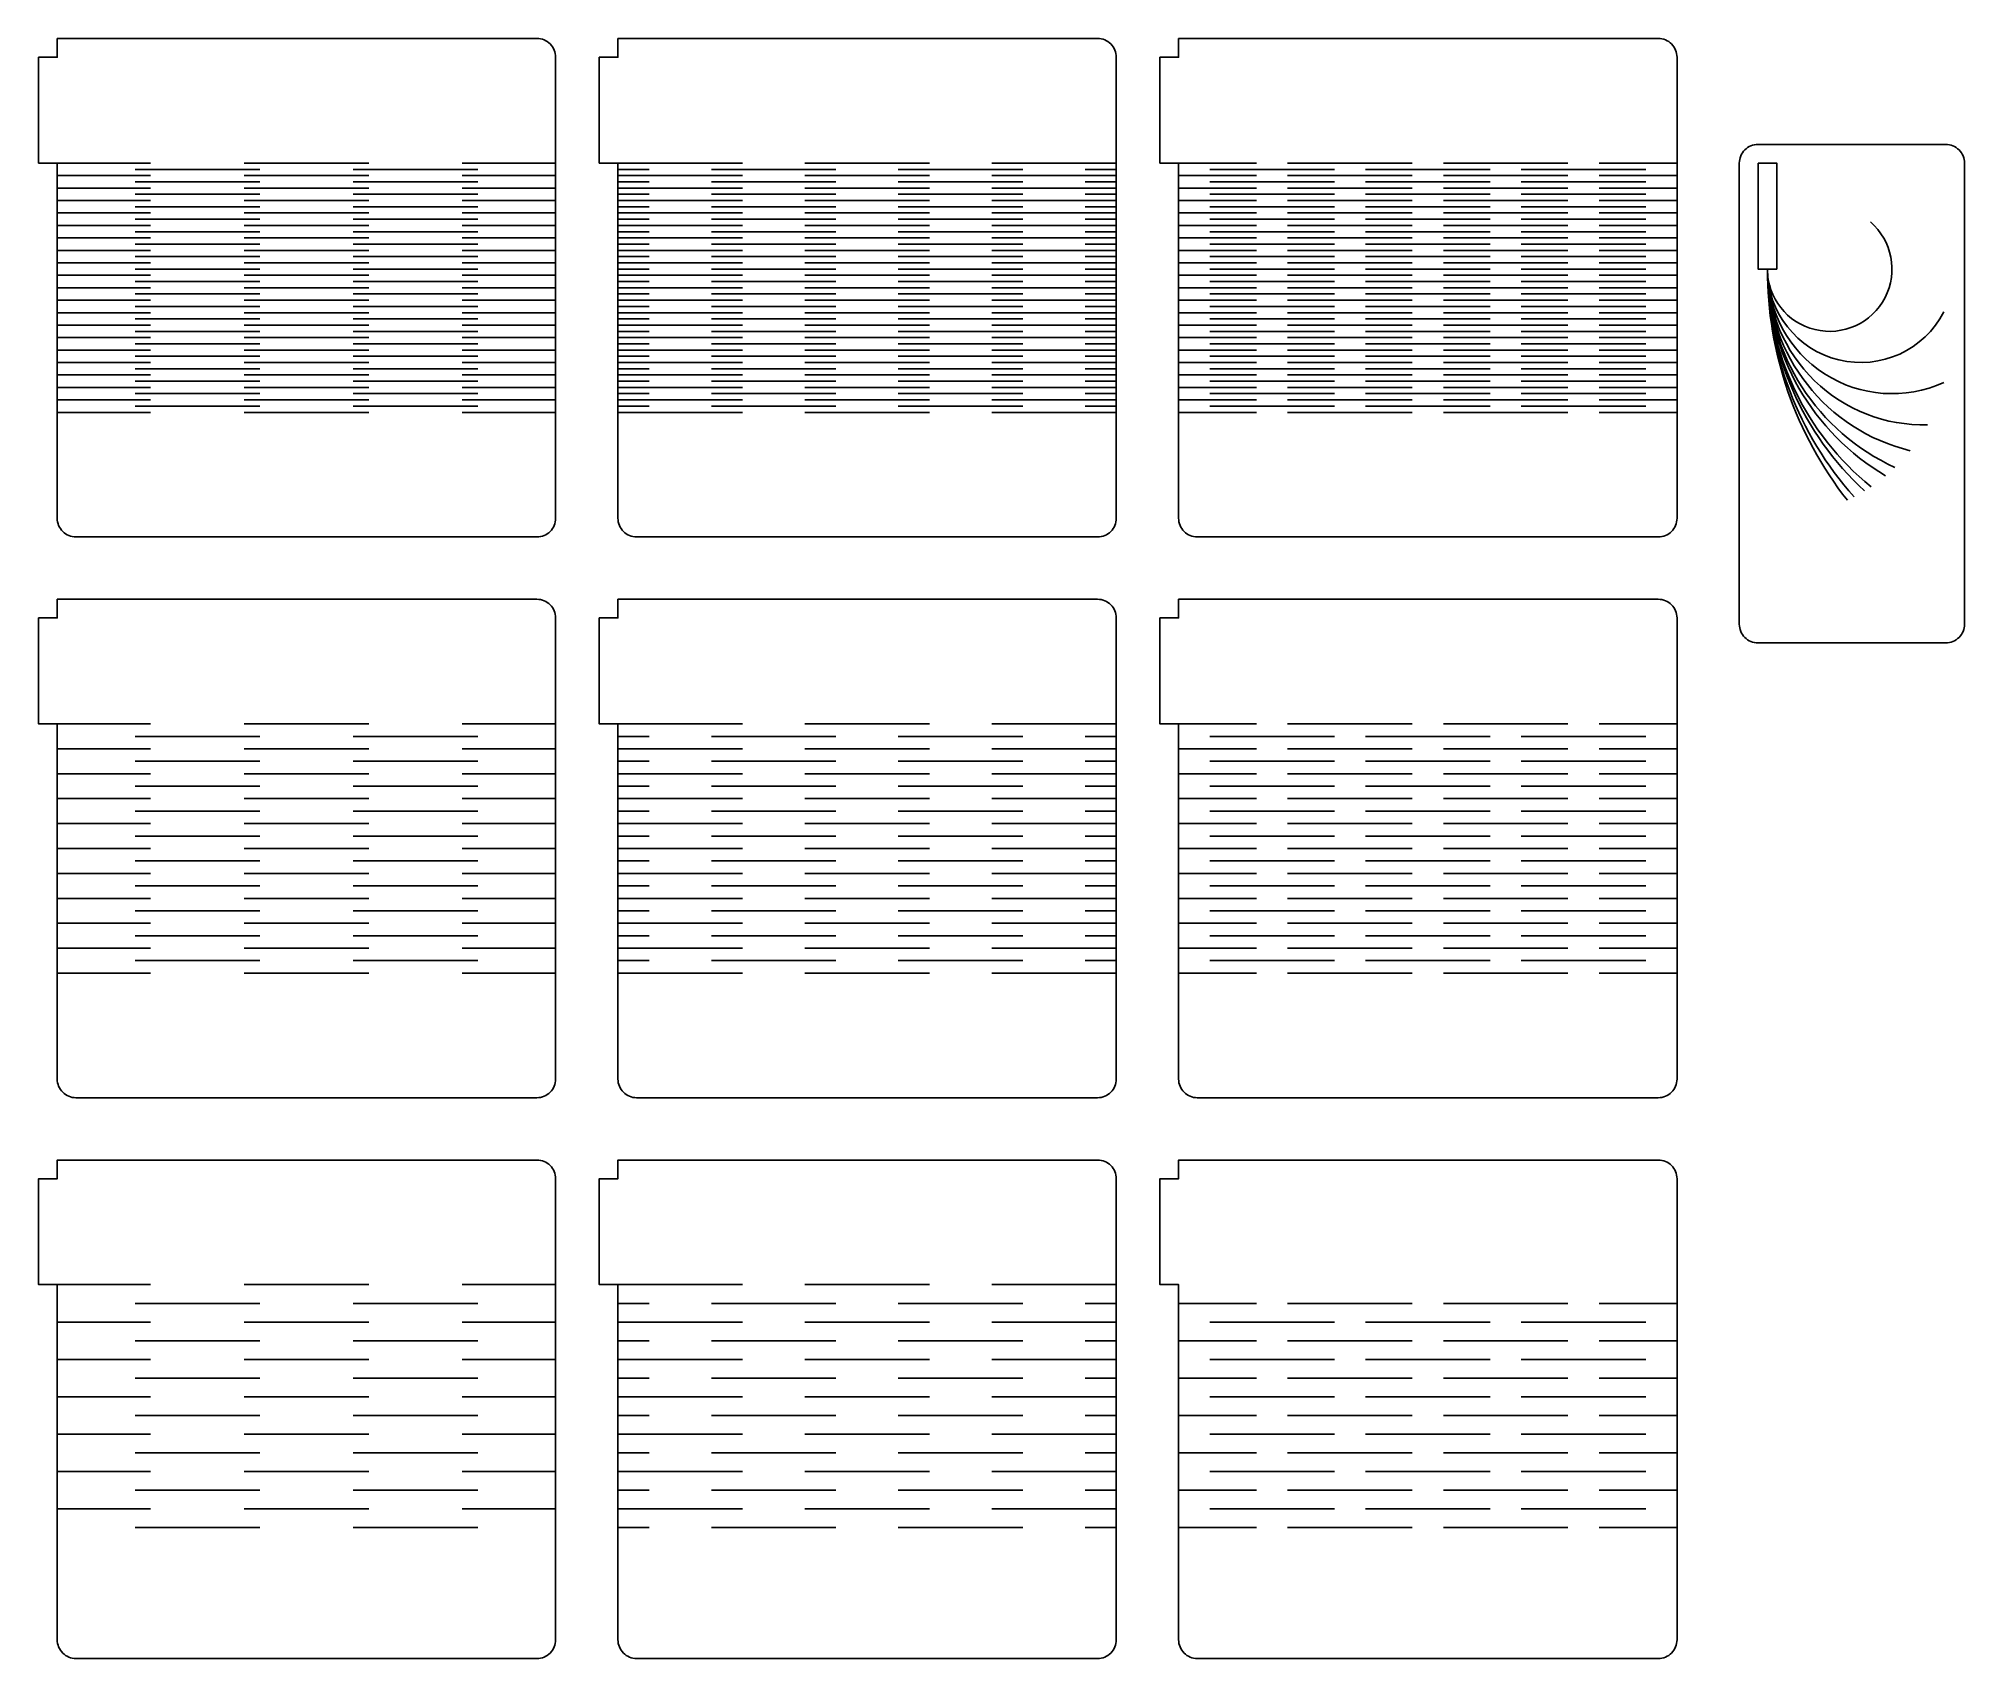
# Model space of a CAD drawing. Header units: millimetres. Extents: x -3 to 306, y 0 to 260.
import ezdxf

# ---------------------------------------------------------------- set-up
doc = ezdxf.new("R2010")
doc.units = ezdxf.units.MM
for name, color, linetype in [('CUT', 10, 'Continuous'), ('ENGRAVE_1', 30, 'Continuous'), ('ENGRAVE_2', 50, 'Continuous')]:
    doc.layers.add(name, color=color, linetype=linetype)

msp = doc.modelspace()

# ---------------------------------------------------------------- linework, layer by layer
at = {"layer": 'CUT'}
for p, q in [((30, 240), (50, 240)), ((30, 238), (50, 238)), ((30, 236), (50, 236)), ((30, 234), (50, 234)), ((30, 232), (50, 232)), ((30, 230), (50, 230)), ((30, 228), (50, 228)), ((30, 226), (50, 226)), ((30, 224), (50, 224)), ((30, 222), (50, 222)), ((30, 220), (50, 220)), ((30, 218), (50, 218)), ((30, 216), (50, 216)), ((30, 214), (50, 214)), ((30, 212), (50, 212)), ((30, 210), (50, 210)), ((30, 208), (50, 208)), ((30, 206), (50, 206)), ((30, 204), (50, 204)), ((30, 202), (50, 202)), ((30, 200), (50, 200)), ((30, 150), (50, 150)), ((30, 146), (50, 146)), ((30, 142), (50, 142)), ((30, 138), (50, 138)), ((30, 134), (50, 134)), ((30, 130), (50, 130)), ((30, 126), (50, 126)), ((30, 122), (50, 122)), ((30, 118), (50, 118)), ((30, 114), (50, 114)), ((30, 110), (50, 110)), ((30, 60), (50, 60)), ((30, 54), (50, 54)), ((30, 48), (50, 48)), ((30, 42), (50, 42)), ((30, 36), (50, 36)), ((30, 30), (50, 30)), ((30, 24), (50, 24))]:
    msp.add_line(p, q, dxfattribs=at)
for points in [[(3, 180), (77, 180, 0.414214), (80, 183), (80, 257, 0.414214), (77, 260), (0, 260), (0, 257), (-3, 257), (-3, 240), (0, 240), (0, 183, 0.414214)], [(93, 180), (167, 180, 0.414214), (170, 183), (170, 257, 0.414214), (167, 260), (90, 260), (90, 257), (87, 257), (87, 240), (90, 240), (90, 183, 0.414214)], [(183, 180), (257, 180, 0.414214), (260, 183), (260, 257, 0.414214), (257, 260), (180, 260), (180, 257), (177, 257), (177, 240), (180, 240), (180, 183, 0.414214)], [(270, 240), (270, 166, 0.414214), (273, 163), (303.14, 163, 0.414214), (306.14, 166), (306.14, 240, 0.414214), (303.14, 243), (273, 243, 0.414214), (270, 240), (270, 240)], [(3, 90), (77, 90, 0.414214), (80, 93), (80, 167, 0.414214), (77, 170), (0, 170), (0, 167), (-3, 167), (-3, 150), (0, 150), (0, 93, 0.414214)], [(93, 90), (167, 90, 0.414214), (170, 93), (170, 167, 0.414214), (167, 170), (90, 170), (90, 167), (87, 167), (87, 150), (90, 150), (90, 93, 0.414214)], [(183, 90), (257, 90, 0.414214), (260, 93), (260, 167, 0.414214), (257, 170), (180, 170), (180, 167), (177, 167), (177, 150), (180, 150), (180, 93, 0.414214)], [(3, 0), (77, 0, 0.414214), (80, 3), (80, 77, 0.414214), (77, 80), (0, 80), (0, 77), (-3, 77), (-3, 60), (0, 60), (0, 3, 0.414214)], [(93, 0), (167, 0, 0.414214), (170, 3), (170, 77, 0.414214), (167, 80), (90, 80), (90, 77), (87, 77), (87, 60), (90, 60), (90, 3, 0.414214)], [(183, 0), (257, 0, 0.414214), (260, 3), (260, 77, 0.414214), (257, 80), (180, 80), (180, 77), (177, 77), (177, 60), (180, 60), (180, 3, 0.414214)]]:
    msp.add_lwpolyline(points, format="xyb", close=True, dxfattribs=at)
for points in [[(0, 240), (15, 240)], [(32.5, 239), (12.5, 239)], [(47.5, 239), (67.5, 239)], [(65, 240), (80, 240)], [(90, 240), (110, 240)], [(90, 239), (95, 239)], [(105, 239), (125, 239)], [(120, 240), (140, 240)], [(135, 239), (155, 239)], [(150, 240), (170, 240)], [(165, 239), (170, 239)], [(192.5, 240), (180, 240)], [(205, 239), (185, 239)], [(197.5, 240), (217.5, 240)], [(230, 239), (210, 239)], [(222.5, 240), (242.5, 240)], [(235, 239), (255, 239)], [(247.5, 240), (260, 240)], [(0, 238), (15, 238)], [(0, 236), (15, 236)], [(32.5, 237), (12.5, 237)], [(32.5, 235), (12.5, 235)], [(47.5, 237), (67.5, 237)], [(47.5, 235), (67.5, 235)], [(65, 238), (80, 238)], [(65, 236), (80, 236)], [(90, 238), (110, 238)], [(90, 237), (95, 237)], [(90, 236), (110, 236)], [(90, 235), (95, 235)], [(105, 237), (125, 237)], [(105, 235), (125, 235)], [(120, 238), (140, 238)], [(120, 236), (140, 236)], [(135, 237), (155, 237)], [(135, 235), (155, 235)], [(150, 238), (170, 238)], [(150, 236), (170, 236)], [(165, 237), (170, 237)], [(165, 235), (170, 235)], [(192.5, 238), (180, 238)], [(192.5, 236), (180, 236)], [(205, 237), (185, 237)], [(205, 235), (185, 235)], [(197.5, 238), (217.5, 238)], [(197.5, 236), (217.5, 236)], [(230, 237), (210, 237)], [(230, 235), (210, 235)], [(222.5, 238), (242.5, 238)], [(222.5, 236), (242.5, 236)], [(235, 237), (255, 237)], [(235, 235), (255, 235)], [(247.5, 238), (260, 238)], [(247.5, 236), (260, 236)], [(0, 234), (15, 234)], [(0, 232), (15, 232)], [(32.5, 233), (12.5, 233)], [(47.5, 233), (67.5, 233)], [(65, 234), (80, 234)], [(65, 232), (80, 232)], [(90, 234), (110, 234)], [(90, 233), (95, 233)], [(90, 232), (110, 232)], [(105, 233), (125, 233)], [(120, 234), (140, 234)], [(120, 232), (140, 232)], [(135, 233), (155, 233)], [(150, 234), (170, 234)], [(150, 232), (170, 232)], [(165, 233), (170, 233)], [(192.5, 234), (180, 234)], [(192.5, 232), (180, 232)], [(205, 233), (185, 233)], [(197.5, 234), (217.5, 234)], [(197.5, 232), (217.5, 232)], [(230, 233), (210, 233)], [(222.5, 234), (242.5, 234)], [(222.5, 232), (242.5, 232)], [(235, 233), (255, 233)], [(247.5, 234), (260, 234)], [(247.5, 232), (260, 232)], [(0, 230), (15, 230)], [(32.5, 231), (12.5, 231)], [(32.5, 229), (12.5, 229)], [(47.5, 231), (67.5, 231)], [(47.5, 229), (67.5, 229)], [(65, 230), (80, 230)], [(90, 231), (95, 231)], [(90, 230), (110, 230)], [(90, 229), (95, 229)], [(105, 231), (125, 231)], [(105, 229), (125, 229)], [(120, 230), (140, 230)], [(135, 231), (155, 231)], [(135, 229), (155, 229)], [(150, 230), (170, 230)], [(165, 231), (170, 231)], [(165, 229), (170, 229)], [(192.5, 230), (180, 230)], [(205, 231), (185, 231)], [(205, 229), (185, 229)], [(197.5, 230), (217.5, 230)], [(230, 231), (210, 231)], [(230, 229), (210, 229)], [(222.5, 230), (242.5, 230)], [(235, 231), (255, 231)], [(235, 229), (255, 229)], [(247.5, 230), (260, 230)], [(0, 228), (15, 228)], [(0, 226), (15, 226)], [(32.5, 227), (12.5, 227)], [(47.5, 227), (67.5, 227)], [(65, 228), (80, 228)], [(65, 226), (80, 226)], [(90, 228), (110, 228)], [(90, 227), (95, 227)], [(90, 226), (110, 226)], [(105, 227), (125, 227)], [(120, 228), (140, 228)], [(120, 226), (140, 226)], [(135, 227), (155, 227)], [(150, 228), (170, 228)], [(150, 226), (170, 226)], [(165, 227), (170, 227)], [(192.5, 228), (180, 228)], [(192.5, 226), (180, 226)], [(205, 227), (185, 227)], [(197.5, 228), (217.5, 228)], [(197.5, 226), (217.5, 226)], [(230, 227), (210, 227)], [(222.5, 228), (242.5, 228)], [(222.5, 226), (242.5, 226)], [(235, 227), (255, 227)], [(247.5, 228), (260, 228)], [(247.5, 226), (260, 226)], [(0, 224), (15, 224)], [(32.5, 225), (12.5, 225)], [(32.5, 223), (12.5, 223)], [(47.5, 225), (67.5, 225)], [(47.5, 223), (67.5, 223)], [(65, 224), (80, 224)], [(90, 225), (95, 225)], [(90, 224), (110, 224)], [(90, 223), (95, 223)], [(105, 225), (125, 225)], [(105, 223), (125, 223)], [(120, 224), (140, 224)], [(135, 225), (155, 225)], [(135, 223), (155, 223)], [(150, 224), (170, 224)], [(165, 225), (170, 225)], [(165, 223), (170, 223)], [(192.5, 224), (180, 224)], [(205, 225), (185, 225)], [(205, 223), (185, 223)], [(197.5, 224), (217.5, 224)], [(230, 225), (210, 225)], [(230, 223), (210, 223)], [(222.5, 224), (242.5, 224)], [(235, 225), (255, 225)], [(235, 223), (255, 223)], [(247.5, 224), (260, 224)], [(0, 222), (15, 222)], [(0, 220), (15, 220)], [(32.5, 221), (12.5, 221)], [(47.5, 221), (67.5, 221)], [(65, 222), (80, 222)], [(65, 220), (80, 220)], [(90, 222), (110, 222)], [(90, 221), (95, 221)], [(90, 220), (110, 220)], [(105, 221), (125, 221)], [(120, 222), (140, 222)], [(120, 220), (140, 220)], [(135, 221), (155, 221)], [(150, 222), (170, 222)], [(150, 220), (170, 220)], [(165, 221), (170, 221)], [(192.5, 222), (180, 222)], [(192.5, 220), (180, 220)], [(205, 221), (185, 221)], [(197.5, 222), (217.5, 222)], [(197.5, 220), (217.5, 220)], [(230, 221), (210, 221)], [(222.5, 222), (242.5, 222)], [(222.5, 220), (242.5, 220)], [(235, 221), (255, 221)], [(247.5, 222), (260, 222)], [(247.5, 220), (260, 220)], [(0, 218), (15, 218)], [(32.5, 219), (12.5, 219)], [(32.5, 217), (12.5, 217)], [(47.5, 219), (67.5, 219)], [(47.5, 217), (67.5, 217)], [(65, 218), (80, 218)], [(90, 219), (95, 219)], [(90, 218), (110, 218)], [(90, 217), (95, 217)], [(105, 219), (125, 219)], [(105, 217), (125, 217)], [(120, 218), (140, 218)], [(135, 219), (155, 219)], [(135, 217), (155, 217)], [(150, 218), (170, 218)], [(165, 219), (170, 219)], [(165, 217), (170, 217)], [(192.5, 218), (180, 218)], [(205, 219), (185, 219)], [(205, 217), (185, 217)], [(197.5, 218), (217.5, 218)], [(230, 219), (210, 219)], [(230, 217), (210, 217)], [(222.5, 218), (242.5, 218)], [(235, 219), (255, 219)], [(235, 217), (255, 217)], [(247.5, 218), (260, 218)], [(0, 216), (15, 216)], [(0, 214), (15, 214)], [(32.5, 215), (12.5, 215)], [(47.5, 215), (67.5, 215)], [(65, 216), (80, 216)], [(65, 214), (80, 214)], [(90, 216), (110, 216)], [(90, 215), (95, 215)], [(90, 214), (110, 214)], [(105, 215), (125, 215)], [(120, 216), (140, 216)], [(120, 214), (140, 214)], [(135, 215), (155, 215)], [(150, 216), (170, 216)], [(150, 214), (170, 214)], [(165, 215), (170, 215)], [(192.5, 216), (180, 216)], [(192.5, 214), (180, 214)], [(205, 215), (185, 215)], [(197.5, 216), (217.5, 216)], [(197.5, 214), (217.5, 214)], [(230, 215), (210, 215)], [(222.5, 216), (242.5, 216)], [(222.5, 214), (242.5, 214)], [(235, 215), (255, 215)], [(247.5, 216), (260, 216)], [(247.5, 214), (260, 214)], [(0, 212), (15, 212)], [(32.5, 213), (12.5, 213)], [(32.5, 211), (12.5, 211)], [(47.5, 213), (67.5, 213)], [(47.5, 211), (67.5, 211)], [(65, 212), (80, 212)], [(90, 213), (95, 213)], [(90, 212), (110, 212)], [(90, 211), (95, 211)], [(105, 213), (125, 213)], [(105, 211), (125, 211)], [(120, 212), (140, 212)], [(135, 213), (155, 213)], [(135, 211), (155, 211)], [(150, 212), (170, 212)], [(165, 213), (170, 213)], [(165, 211), (170, 211)], [(192.5, 212), (180, 212)], [(205, 213), (185, 213)], [(205, 211), (185, 211)], [(197.5, 212), (217.5, 212)], [(230, 213), (210, 213)], [(230, 211), (210, 211)], [(222.5, 212), (242.5, 212)], [(235, 213), (255, 213)], [(235, 211), (255, 211)], [(247.5, 212), (260, 212)], [(0, 210), (15, 210)], [(0, 208), (15, 208)], [(32.5, 209), (12.5, 209)], [(47.5, 209), (67.5, 209)], [(65, 210), (80, 210)], [(65, 208), (80, 208)], [(90, 210), (110, 210)], [(90, 209), (95, 209)], [(90, 208), (110, 208)], [(105, 209), (125, 209)], [(120, 210), (140, 210)], [(120, 208), (140, 208)], [(135, 209), (155, 209)], [(150, 210), (170, 210)], [(150, 208), (170, 208)], [(165, 209), (170, 209)], [(192.5, 210), (180, 210)], [(192.5, 208), (180, 208)], [(205, 209), (185, 209)], [(197.5, 210), (217.5, 210)], [(197.5, 208), (217.5, 208)], [(230, 209), (210, 209)], [(222.5, 210), (242.5, 210)], [(222.5, 208), (242.5, 208)], [(235, 209), (255, 209)], [(247.5, 210), (260, 210)], [(247.5, 208), (260, 208)], [(0, 206), (15, 206)], [(32.5, 207), (12.5, 207)], [(32.5, 205), (12.5, 205)], [(47.5, 207), (67.5, 207)], [(47.5, 205), (67.5, 205)], [(65, 206), (80, 206)], [(90, 207), (95, 207)], [(90, 206), (110, 206)], [(90, 205), (95, 205)], [(105, 207), (125, 207)], [(105, 205), (125, 205)], [(120, 206), (140, 206)], [(135, 207), (155, 207)], [(135, 205), (155, 205)], [(150, 206), (170, 206)], [(165, 207), (170, 207)], [(165, 205), (170, 205)], [(192.5, 206), (180, 206)], [(205, 207), (185, 207)], [(205, 205), (185, 205)], [(197.5, 206), (217.5, 206)], [(230, 207), (210, 207)], [(230, 205), (210, 205)], [(222.5, 206), (242.5, 206)], [(235, 207), (255, 207)], [(235, 205), (255, 205)], [(247.5, 206), (260, 206)], [(0, 204), (15, 204)], [(0, 202), (15, 202)], [(32.5, 203), (12.5, 203)], [(32.5, 201), (12.5, 201)], [(47.5, 203), (67.5, 203)], [(47.5, 201), (67.5, 201)], [(65, 204), (80, 204)], [(65, 202), (80, 202)], [(90, 204), (110, 204)], [(90, 203), (95, 203)], [(90, 202), (110, 202)], [(90, 201), (95, 201)], [(105, 203), (125, 203)], [(105, 201), (125, 201)], [(120, 204), (140, 204)], [(120, 202), (140, 202)], [(135, 203), (155, 203)], [(135, 201), (155, 201)], [(150, 204), (170, 204)], [(150, 202), (170, 202)], [(165, 203), (170, 203)], [(165, 201), (170, 201)], [(192.5, 204), (180, 204)], [(192.5, 202), (180, 202)], [(205, 203), (185, 203)], [(205, 201), (185, 201)], [(197.5, 204), (217.5, 204)], [(197.5, 202), (217.5, 202)], [(230, 203), (210, 203)], [(230, 201), (210, 201)], [(222.5, 204), (242.5, 204)], [(222.5, 202), (242.5, 202)], [(235, 203), (255, 203)], [(235, 201), (255, 201)], [(247.5, 204), (260, 204)], [(247.5, 202), (260, 202)], [(0, 200), (15, 200)], [(65, 200), (80, 200)], [(90, 200), (110, 200)], [(120, 200), (140, 200)], [(150, 200), (170, 200)], [(192.5, 200), (180, 200)], [(197.5, 200), (217.5, 200)], [(222.5, 200), (242.5, 200)], [(247.5, 200), (260, 200)], [(0, 150), (15, 150)], [(65, 150), (80, 150)], [(90, 150), (110, 150)], [(120, 150), (140, 150)], [(150, 150), (170, 150)], [(192.5, 150), (180, 150)], [(197.5, 150), (217.5, 150)], [(222.5, 150), (242.5, 150)], [(247.5, 150), (260, 150)], [(0, 146), (15, 146)], [(32.5, 148), (12.5, 148)], [(47.5, 148), (67.5, 148)], [(65, 146), (80, 146)], [(90, 148), (95, 148)], [(90, 146), (110, 146)], [(105, 148), (125, 148)], [(120, 146), (140, 146)], [(135, 148), (155, 148)], [(150, 146), (170, 146)], [(165, 148), (170, 148)], [(192.5, 146), (180, 146)], [(205, 148), (185, 148)], [(197.5, 146), (217.5, 146)], [(230, 148), (210, 148)], [(222.5, 146), (242.5, 146)], [(235, 148), (255, 148)], [(247.5, 146), (260, 146)], [(32.5, 144), (12.5, 144)], [(47.5, 144), (67.5, 144)], [(90, 144), (95, 144)], [(105, 144), (125, 144)], [(135, 144), (155, 144)], [(165, 144), (170, 144)], [(205, 144), (185, 144)], [(230, 144), (210, 144)], [(235, 144), (255, 144)], [(0, 142), (15, 142)], [(32.5, 140), (12.5, 140)], [(47.5, 140), (67.5, 140)], [(65, 142), (80, 142)], [(90, 142), (110, 142)], [(90, 140), (95, 140)], [(105, 140), (125, 140)], [(120, 142), (140, 142)], [(135, 140), (155, 140)], [(150, 142), (170, 142)], [(165, 140), (170, 140)], [(192.5, 142), (180, 142)], [(205, 140), (185, 140)], [(197.5, 142), (217.5, 142)], [(230, 140), (210, 140)], [(222.5, 142), (242.5, 142)], [(235, 140), (255, 140)], [(247.5, 142), (260, 142)], [(0, 138), (15, 138)], [(65, 138), (80, 138)], [(90, 138), (110, 138)], [(120, 138), (140, 138)], [(150, 138), (170, 138)], [(192.5, 138), (180, 138)], [(197.5, 138), (217.5, 138)], [(222.5, 138), (242.5, 138)], [(247.5, 138), (260, 138)], [(0, 134), (15, 134)], [(32.5, 136), (12.5, 136)], [(47.5, 136), (67.5, 136)], [(65, 134), (80, 134)], [(90, 136), (95, 136)], [(90, 134), (110, 134)], [(105, 136), (125, 136)], [(120, 134), (140, 134)], [(135, 136), (155, 136)], [(150, 134), (170, 134)], [(165, 136), (170, 136)], [(192.5, 134), (180, 134)], [(205, 136), (185, 136)], [(197.5, 134), (217.5, 134)], [(230, 136), (210, 136)], [(222.5, 134), (242.5, 134)], [(235, 136), (255, 136)], [(247.5, 134), (260, 134)], [(0, 130), (15, 130)], [(32.5, 132), (12.5, 132)], [(47.5, 132), (67.5, 132)], [(65, 130), (80, 130)], [(90, 132), (95, 132)], [(90, 130), (110, 130)], [(105, 132), (125, 132)], [(120, 130), (140, 130)], [(135, 132), (155, 132)], [(150, 130), (170, 130)], [(165, 132), (170, 132)], [(192.5, 130), (180, 130)], [(205, 132), (185, 132)], [(197.5, 130), (217.5, 130)], [(230, 132), (210, 132)], [(222.5, 130), (242.5, 130)], [(235, 132), (255, 132)], [(247.5, 130), (260, 130)], [(32.5, 128), (12.5, 128)], [(47.5, 128), (67.5, 128)], [(90, 128), (95, 128)], [(105, 128), (125, 128)], [(135, 128), (155, 128)], [(165, 128), (170, 128)], [(205, 128), (185, 128)], [(230, 128), (210, 128)], [(235, 128), (255, 128)], [(0, 126), (15, 126)], [(32.5, 124), (12.5, 124)], [(47.5, 124), (67.5, 124)], [(65, 126), (80, 126)], [(90, 126), (110, 126)], [(90, 124), (95, 124)], [(105, 124), (125, 124)], [(120, 126), (140, 126)], [(135, 124), (155, 124)], [(150, 126), (170, 126)], [(165, 124), (170, 124)], [(192.5, 126), (180, 126)], [(205, 124), (185, 124)], [(197.5, 126), (217.5, 126)], [(230, 124), (210, 124)], [(222.5, 126), (242.5, 126)], [(235, 124), (255, 124)], [(247.5, 126), (260, 126)], [(0, 122), (15, 122)], [(65, 122), (80, 122)], [(90, 122), (110, 122)], [(120, 122), (140, 122)], [(150, 122), (170, 122)], [(192.5, 122), (180, 122)], [(197.5, 122), (217.5, 122)], [(222.5, 122), (242.5, 122)], [(247.5, 122), (260, 122)], [(0, 118), (15, 118)], [(32.5, 120), (12.5, 120)], [(47.5, 120), (67.5, 120)], [(65, 118), (80, 118)], [(90, 120), (95, 120)], [(90, 118), (110, 118)], [(105, 120), (125, 120)], [(120, 118), (140, 118)], [(135, 120), (155, 120)], [(150, 118), (170, 118)], [(165, 120), (170, 120)], [(192.5, 118), (180, 118)], [(205, 120), (185, 120)], [(197.5, 118), (217.5, 118)], [(230, 120), (210, 120)], [(222.5, 118), (242.5, 118)], [(235, 120), (255, 120)], [(247.5, 118), (260, 118)], [(32.5, 116), (12.5, 116)], [(47.5, 116), (67.5, 116)], [(90, 116), (95, 116)], [(105, 116), (125, 116)], [(135, 116), (155, 116)], [(165, 116), (170, 116)], [(205, 116), (185, 116)], [(230, 116), (210, 116)], [(235, 116), (255, 116)], [(0, 114), (15, 114)], [(32.5, 112), (12.5, 112)], [(47.5, 112), (67.5, 112)], [(65, 114), (80, 114)], [(90, 114), (110, 114)], [(90, 112), (95, 112)], [(105, 112), (125, 112)], [(120, 114), (140, 114)], [(135, 112), (155, 112)], [(150, 114), (170, 114)], [(165, 112), (170, 112)], [(192.5, 114), (180, 114)], [(205, 112), (185, 112)], [(197.5, 114), (217.5, 114)], [(230, 112), (210, 112)], [(222.5, 114), (242.5, 114)], [(235, 112), (255, 112)], [(247.5, 114), (260, 114)], [(0, 110), (15, 110)], [(65, 110), (80, 110)], [(90, 110), (110, 110)], [(120, 110), (140, 110)], [(150, 110), (170, 110)], [(192.5, 110), (180, 110)], [(197.5, 110), (217.5, 110)], [(222.5, 110), (242.5, 110)], [(247.5, 110), (260, 110)], [(0, 60), (15, 60)], [(65, 60), (80, 60)], [(90, 60), (110, 60)], [(120, 60), (140, 60)], [(150, 60), (170, 60)], [(32.5, 57), (12.5, 57)], [(47.5, 57), (67.5, 57)], [(90, 57), (95, 57)], [(105, 57), (125, 57)], [(135, 57), (155, 57)], [(165, 57), (170, 57)], [(192.5, 57), (180, 57)], [(197.5, 57), (217.5, 57)], [(222.5, 57), (242.5, 57)], [(247.5, 57), (260, 57)], [(0, 54), (15, 54)], [(65, 54), (80, 54)], [(90, 54), (110, 54)], [(120, 54), (140, 54)], [(150, 54), (170, 54)], [(205, 54), (185, 54)], [(230, 54), (210, 54)], [(235, 54), (255, 54)], [(32.5, 51), (12.5, 51)], [(47.5, 51), (67.5, 51)], [(90, 51), (95, 51)], [(105, 51), (125, 51)], [(135, 51), (155, 51)], [(165, 51), (170, 51)], [(192.5, 51), (180, 51)], [(197.5, 51), (217.5, 51)], [(222.5, 51), (242.5, 51)], [(247.5, 51), (260, 51)], [(0, 48), (15, 48)], [(65, 48), (80, 48)], [(90, 48), (110, 48)], [(120, 48), (140, 48)], [(150, 48), (170, 48)], [(205, 48), (185, 48)], [(230, 48), (210, 48)], [(235, 48), (255, 48)], [(32.5, 45), (12.5, 45)], [(47.5, 45), (67.5, 45)], [(90, 45), (95, 45)], [(105, 45), (125, 45)], [(135, 45), (155, 45)], [(165, 45), (170, 45)], [(192.5, 45), (180, 45)], [(197.5, 45), (217.5, 45)], [(222.5, 45), (242.5, 45)], [(247.5, 45), (260, 45)], [(0, 42), (15, 42)], [(65, 42), (80, 42)], [(90, 42), (110, 42)], [(120, 42), (140, 42)], [(150, 42), (170, 42)], [(205, 42), (185, 42)], [(230, 42), (210, 42)], [(235, 42), (255, 42)], [(32.5, 39), (12.5, 39)], [(47.5, 39), (67.5, 39)], [(90, 39), (95, 39)], [(105, 39), (125, 39)], [(135, 39), (155, 39)], [(165, 39), (170, 39)], [(192.5, 39), (180, 39)], [(197.5, 39), (217.5, 39)], [(222.5, 39), (242.5, 39)], [(247.5, 39), (260, 39)], [(0, 36), (15, 36)], [(65, 36), (80, 36)], [(90, 36), (110, 36)], [(120, 36), (140, 36)], [(150, 36), (170, 36)], [(205, 36), (185, 36)], [(230, 36), (210, 36)], [(235, 36), (255, 36)], [(32.5, 33), (12.5, 33)], [(47.5, 33), (67.5, 33)], [(90, 33), (95, 33)], [(105, 33), (125, 33)], [(135, 33), (155, 33)], [(165, 33), (170, 33)], [(192.5, 33), (180, 33)], [(197.5, 33), (217.5, 33)], [(222.5, 33), (242.5, 33)], [(247.5, 33), (260, 33)], [(0, 30), (15, 30)], [(65, 30), (80, 30)], [(90, 30), (110, 30)], [(120, 30), (140, 30)], [(150, 30), (170, 30)], [(205, 30), (185, 30)], [(230, 30), (210, 30)], [(235, 30), (255, 30)], [(32.5, 27), (12.5, 27)], [(47.5, 27), (67.5, 27)], [(90, 27), (95, 27)], [(105, 27), (125, 27)], [(135, 27), (155, 27)], [(165, 27), (170, 27)], [(192.5, 27), (180, 27)], [(197.5, 27), (217.5, 27)], [(222.5, 27), (242.5, 27)], [(247.5, 27), (260, 27)], [(0, 24), (15, 24)], [(65, 24), (80, 24)], [(90, 24), (110, 24)], [(120, 24), (140, 24)], [(150, 24), (170, 24)], [(205, 24), (185, 24)], [(230, 24), (210, 24)], [(235, 24), (255, 24)], [(32.5, 21), (12.5, 21)], [(47.5, 21), (67.5, 21)], [(90, 21), (95, 21)], [(105, 21), (125, 21)], [(135, 21), (155, 21)], [(165, 21), (170, 21)], [(192.5, 21), (180, 21)], [(197.5, 21), (217.5, 21)], [(222.5, 21), (242.5, 21)], [(247.5, 21), (260, 21)]]:
    msp.add_lwpolyline(points, dxfattribs=at)
msp.add_lwpolyline([(273, 240), (273, 223), (276, 223), (276, 240), (273, 240)], close=True, dxfattribs=at)
at = {"layer": 'ENGRAVE_1'}
for centre, radius, end in [((284.5, 223), 10, 409.1831), ((313, 223), 38.5, 239.5281), ((304.5, 223), 30, 256.3944), ((294.5, 223), 20, 294.5916), ((323, 223), 48.5, 227.2543), ((334.5, 223), 60, 218.1972)]:
    msp.add_arc(centre, radius, 180, end, dxfattribs=at)
at = {"layer": 'ENGRAVE_2'}
for centre, radius, end in [((289.5, 223), 15, 332.7887), ((299.5, 223), 25, 271.6732), ((309.5, 223), 35, 245.4809), ((319.5, 223), 45, 230.9296), ((329.5, 223), 55, 221.6697)]:
    msp.add_arc(centre, radius, 180, end, dxfattribs=at)

doc.saveas('drawing.dxf')
